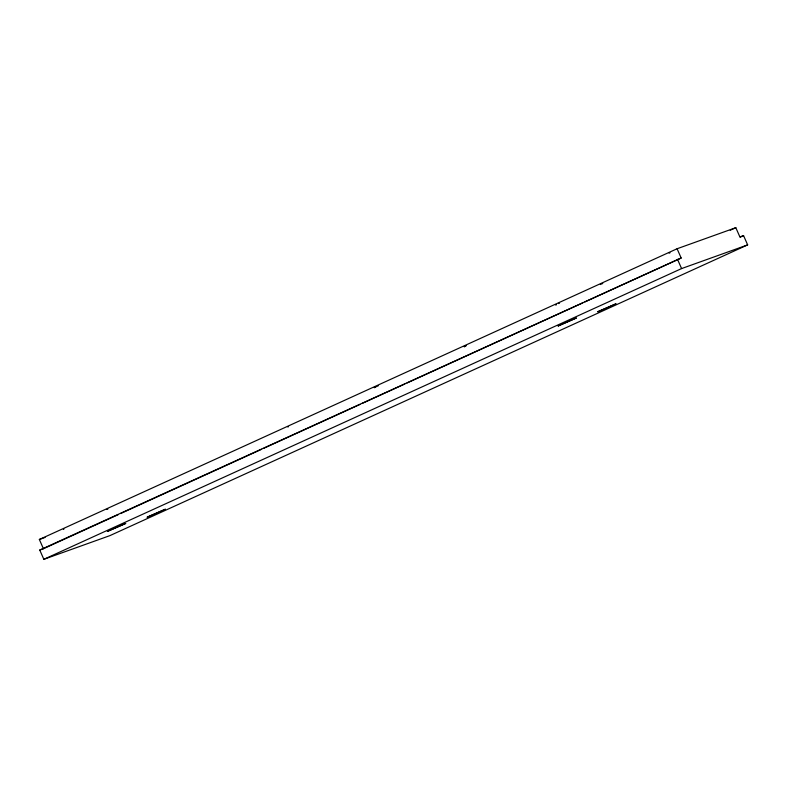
<?xml version="1.0" encoding="UTF-8"?>
<svg xmlns="http://www.w3.org/2000/svg" width="787" height="787" viewBox="0 0 787 787"><rect width="100%" height="100%" fill="white"/><g stroke="black" fill="none" stroke-linecap="round" stroke-linejoin="round"><path stroke-width="1.18" d="M374.189 387.676L375.163 387.204M556.104 304.707L555.632 304.943L556.173 304.835M63.373 529.356L63.944 529.08M287.855 427.016L288.426 426.741M118.394 514.56L43.433 548.736L39.35 539.479L677.086 248.751L735.815 227.689L739.898 236.946L743.567 235.628L747.65 244.885L109.914 535.622L43.846 559.311L39.763 550.054L681.168 258.008L677.086 248.751M730.218 230.237L735.815 227.689M120.627 513.547L261.609 449.279M263.842 448.256L360.062 404.39M362.295 403.367L404.813 383.987M407.056 382.964L582.705 302.887M584.948 301.874L681.168 258.008M740.213 237.162L743.567 235.628M43.846 559.311L681.581 268.574L747.65 244.885M600.343 284.54L601.14 284.186M464.3 346.801L465.097 346.437M375.861 386.879L376.658 386.515M106.943 509.445L107.878 509.032M669.166 253.168L669.983 252.804M558.544 303.575L559.508 303.152M601.957 283.822L602.753 283.477M464.212 346.614L465.009 346.27M377.475 386.151L378.272 385.817M465.727 345.975L466.317 345.729M374.642 387.588L375.232 387.342M39.35 539.479L45.105 537.413M39.763 550.054L43.433 548.736M677.499 259.317L681.581 268.574M107.927 531.136L107.366 531.461L125.792 523.414L107.927 531.136M147.622 516.892L147.061 517.305L165.427 509.209L147.622 516.892M558.632 325.661L558.081 326.074L576.448 317.968L558.632 325.661M598.277 311.445L597.726 311.859L616.093 303.762L598.277 311.445"/></g></svg>
